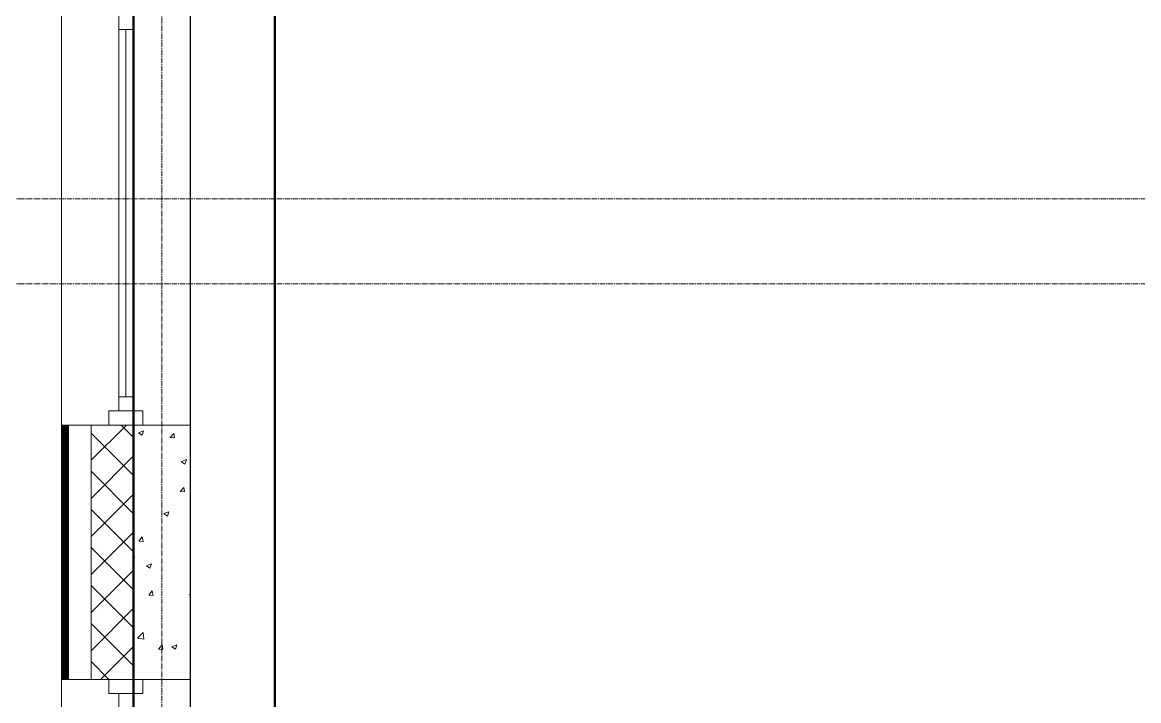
# Model space of a CAD drawing. Header units: millimetres. Extents: x -231292 to 573618, y -153144 to 564035.
# Drawn here: x 8390 to 12339, y -95420 to -93020 of the extents above; entities that cross this region are included whole.
import ezdxf

# ---------------------------------------------------------------- set-up
doc = ezdxf.new("R2010")
doc.units = ezdxf.units.MM
doc.linetypes.add('CENTER2', pattern=[28.575, 19.05, -3.175, 3.175, -3.175])
doc.layers.get('0').update_dxf_attribs({"color": 250})
for name, color, linetype, lineweight in [('A-Wall_Материал_Газоблок_Контур', 250, 'Continuous', 0), ('АР_Окна', 250, 'Continuous', 5), ('АР_Стены ПЕНОблок', 250, 'Continuous', 20), ('АР_Тонкая', 250, 'Continuous', 5), ('АР_Утеплитель', 250, 'Continuous', 0), ('АР_Штриховка', 250, 'Continuous', 0), ('РД_Оси_100', 250, 'Continuous', 0)]:
    doc.layers.add(name, color=color, linetype=linetype, lineweight=lineweight)
doc.layers.add('КР_Балки-0.5', color=60, linetype='Continuous', lineweight=50, plot=False)

# ---------------------------------------------------------------- blocks, each defined once
blk = doc.blocks.new('оси_рен')
at = {"layer": 'РД_Оси_100', "color": 251, "linetype": 'CENTER2', "true_color": 0x636466}
blk.add_line((1195652.916, 135558.25), (1195652.916, 223268.25), dxfattribs=at)
for points in [[(1241712.916, 191113.25), (1190197.958, 191113.25), (1189697.958, 191263.25)], [(1241712.916, 190813.25), (1190197.958, 190813.25), (1189697.958, 190663.25)]]:
    blk.add_lwpolyline(points, dxfattribs=at)

msp = doc.modelspace()

# ---------------------------------------------------------------- linework, layer by layer
at = {"lineweight": -3}
msp.add_lwpolyline([(21283.458, -80265.283), (8983.458, -80265.283), (8983.458, -98050.283), (21283.458, -98050.283)], close=True, dxfattribs=at)
at = {"layer": 'A-Wall_Материал_Газоблок_Контур', "color": 18, "linetype": 'Continuous', "lineweight": 0, "true_color": 0x000000}
for p, q in [((8528.458, -92945.283), (8528.458, -94445.283)), ((8983.458, -94445.283), (8983.458, -92945.283)), ((8528.458, -95345.283), (8528.458, -97745.283)), ((8983.458, -97745.283), (8983.458, -95345.283))]:
    msp.add_line(p, q, dxfattribs=at)
at = {"layer": 'АР_Окна', "color": 18, "linetype": 'Continuous', "lineweight": 5, "true_color": 0x000000}
for p, q in [((8528.458, -92945.283), (8528.458, -94445.283)), ((8983.458, -92945.283), (8983.458, -94445.283)), ((8730.958, -94395.283), (8730.958, -92995.283)), ((8780.958, -92995.283), (8780.958, -94395.283)), ((8730.958, -93045.283), (8780.958, -93045.283)), ((8755.958, -93045.283), (8755.958, -94345.283)), ((8730.958, -94345.283), (8780.958, -94345.283)), ((8695.958, -94445.283), (8695.958, -94395.283)), ((8695.958, -94395.283), (8815.958, -94395.283)), ((8780.958, -94395.283), (8730.958, -94395.283)), ((8815.958, -94395.283), (8815.958, -94445.283)), ((8815.958, -94445.283), (8695.958, -94445.283)), ((8528.458, -95345.283), (8528.458, -97745.283)), ((8815.958, -95345.283), (8695.958, -95345.283)), ((8695.958, -95345.283), (8695.958, -95395.283)), ((8815.958, -95395.283), (8815.958, -95345.283)), ((8983.458, -95345.283), (8983.458, -97745.283)), ((8695.958, -95395.283), (8815.958, -95395.283)), ((8730.958, -95395.283), (8780.958, -95395.283)), ((8730.958, -97695.283), (8730.958, -95395.283)), ((8780.958, -95395.283), (8780.958, -97695.283))]:
    msp.add_line(p, q, dxfattribs=at)
at = {"layer": 'АР_Стены ПЕНОблок', "color": 18, "linetype": 'Continuous', "lineweight": 20, "true_color": 0x000000}
for p, q in [((8983.458, -94445.283), (8783.458, -94445.283)), ((8783.458, -94445.283), (8783.458, -95345.283)), ((8983.458, -95345.283), (8983.458, -94445.283)), ((8783.458, -95345.283), (8983.458, -95345.283))]:
    msp.add_line(p, q, dxfattribs=at)
at = {"layer": 'АР_Тонкая', "color": 18, "linetype": 'Continuous', "lineweight": 5, "true_color": 0x000000}
for p, q in [((8553.458, -94445.283), (8528.458, -94445.283)), ((8528.458, -94445.283), (8528.458, -95345.283)), ((8633.458, -94445.283), (8553.458, -94445.283)), ((8553.458, -94445.283), (8553.458, -95345.283)), ((8553.458, -95345.283), (8553.458, -94445.283)), ((8633.458, -95345.283), (8633.458, -94445.283)), ((8528.458, -95345.283), (8553.458, -95345.283)), ((8553.458, -95345.283), (8633.458, -95345.283))]:
    msp.add_line(p, q, dxfattribs=at)
at = {"layer": 'АР_Утеплитель', "color": 18, "linetype": 'Continuous', "lineweight": 0, "true_color": 0x000000}
for p, q in [((8783.458, -94445.283), (8633.458, -94445.283)), ((8633.458, -94445.283), (8633.458, -95345.283)), ((8783.458, -95345.283), (8783.458, -94445.283)), ((8633.458, -95345.283), (8783.458, -95345.283))]:
    msp.add_line(p, q, dxfattribs=at)
at = {"layer": 'АР_Штриховка', "color": 18, "linetype": 'Continuous', "lineweight": 0, "true_color": 0x000000}
for p, q in [((8528.458, -94446.283), (8553.458, -94446.283)), ((8528.458, -94447.283), (8553.458, -94447.283)), ((8528.458, -94448.283), (8553.458, -94448.283)), ((8528.458, -94449.283), (8553.458, -94449.283)), ((8528.458, -94450.283), (8553.458, -94450.283)), ((8528.458, -94451.283), (8553.458, -94451.283)), ((8528.458, -94452.283), (8553.458, -94452.283)), ((8528.458, -94453.283), (8553.458, -94453.283)), ((8528.458, -94454.283), (8553.458, -94454.283)), ((8528.458, -94455.283), (8553.458, -94455.283)), ((8528.458, -94456.283), (8553.458, -94456.283)), ((8528.458, -94457.283), (8553.458, -94457.283)), ((8528.458, -94458.283), (8553.458, -94458.283)), ((8528.458, -94459.283), (8553.458, -94459.283)), ((8528.458, -94460.283), (8553.458, -94460.283)), ((8528.458, -94461.283), (8553.458, -94461.283)), ((8528.458, -94462.283), (8553.458, -94462.283)), ((8528.458, -94463.283), (8553.458, -94463.283)), ((8528.458, -94464.283), (8553.458, -94464.283)), ((8528.458, -94465.283), (8553.458, -94465.283)), ((8528.458, -94466.283), (8553.458, -94466.283)), ((8528.458, -94467.283), (8553.458, -94467.283)), ((8528.458, -94468.283), (8553.458, -94468.283)), ((8528.458, -94469.283), (8553.458, -94469.283)), ((8528.458, -94470.283), (8553.458, -94470.283)), ((8528.458, -94471.283), (8553.458, -94471.283)), ((8633.458, -94569.843), (8758.018, -94445.283)), ((8783.458, -94489.25), (8739.491, -94445.283)), ((8800.916, -94472.13), (8818.701, -94465.303)), ((8813.537, -94480.698), (8818.687, -94465.349)), ((8528.458, -94472.283), (8553.458, -94472.283)), ((8528.458, -94473.283), (8553.458, -94473.283)), ((8528.458, -94474.283), (8553.458, -94474.283)), ((8528.458, -94475.283), (8553.458, -94475.283)), ((8528.458, -94476.283), (8553.458, -94476.283)), ((8528.458, -94477.283), (8553.458, -94477.283)), ((8528.458, -94478.283), (8553.458, -94478.283)), ((8528.458, -94479.283), (8553.458, -94479.283)), ((8528.458, -94480.283), (8553.458, -94480.283)), ((8528.458, -94481.283), (8553.458, -94481.283)), ((8528.458, -94482.283), (8553.458, -94482.283)), ((8528.458, -94483.283), (8553.458, -94483.283)), ((8528.458, -94484.283), (8553.458, -94484.283)), ((8528.458, -94485.283), (8553.458, -94485.283)), ((8528.458, -94486.283), (8553.458, -94486.283)), ((8528.458, -94487.283), (8553.458, -94487.283)), ((8528.458, -94488.283), (8553.458, -94488.283)), ((8528.458, -94489.283), (8553.458, -94489.283)), ((8528.458, -94490.283), (8553.458, -94490.283)), ((8528.458, -94491.283), (8553.458, -94491.283)), ((8528.458, -94492.283), (8553.458, -94492.283)), ((8528.458, -94493.283), (8553.458, -94493.283)), ((8528.458, -94494.283), (8553.458, -94494.283)), ((8528.458, -94495.283), (8553.458, -94495.283)), ((8528.458, -94496.283), (8553.458, -94496.283)), ((8528.458, -94497.283), (8553.458, -94497.283)), ((8528.458, -94498.283), (8553.458, -94498.283)), ((8528.458, -94499.283), (8553.458, -94499.283)), ((8528.458, -94500.283), (8553.458, -94500.283)), ((8528.458, -94501.283), (8553.458, -94501.283)), ((8528.458, -94502.283), (8553.458, -94502.283)), ((8528.458, -94503.283), (8553.458, -94503.283)), ((8528.458, -94504.283), (8553.458, -94504.283)), ((8528.458, -94505.283), (8553.458, -94505.283)), ((8528.458, -94506.283), (8553.458, -94506.283)), ((8528.458, -94507.283), (8553.458, -94507.283)), ((8528.458, -94508.283), (8553.458, -94508.283)), ((8528.458, -94509.283), (8553.458, -94509.283)), ((8528.458, -94510.283), (8553.458, -94510.283)), ((8528.458, -94511.283), (8553.458, -94511.283)), ((8783.458, -94623.954), (8633.458, -94473.954)), ((8800.896, -94472.174), (8813.531, -94480.696)), ((8913.51, -94489.498), (8925.755, -94474.905)), ((8913.51, -94489.498), (8928.692, -94490.826)), ((8928.853, -94490.797), (8925.917, -94474.875)), ((8528.458, -94512.283), (8553.458, -94512.283)), ((8528.458, -94513.283), (8553.458, -94513.283)), ((8528.458, -94514.283), (8553.458, -94514.283)), ((8528.458, -94515.283), (8553.458, -94515.283)), ((8528.458, -94516.283), (8553.458, -94516.283)), ((8528.458, -94517.283), (8553.458, -94517.283)), ((8528.458, -94518.283), (8553.458, -94518.283)), ((8528.458, -94519.283), (8553.458, -94519.283)), ((8528.458, -94520.283), (8553.458, -94520.283)), ((8528.458, -94521.283), (8553.458, -94521.283)), ((8528.458, -94522.283), (8553.458, -94522.283)), ((8528.458, -94523.283), (8553.458, -94523.283)), ((8528.458, -94524.283), (8553.458, -94524.283)), ((8528.458, -94525.283), (8553.458, -94525.283)), ((8528.458, -94526.283), (8553.458, -94526.283)), ((8528.458, -94527.283), (8553.458, -94527.283)), ((8528.458, -94528.283), (8553.458, -94528.283)), ((8528.458, -94529.283), (8553.458, -94529.283)), ((8528.458, -94530.283), (8553.458, -94530.283)), ((8528.458, -94531.283), (8553.458, -94531.283)), ((8528.458, -94532.283), (8553.458, -94532.283)), ((8528.458, -94533.283), (8553.458, -94533.283)), ((8528.458, -94534.283), (8553.458, -94534.283)), ((8528.458, -94535.283), (8553.458, -94535.283)), ((8528.458, -94536.283), (8553.458, -94536.283)), ((8528.458, -94537.283), (8553.458, -94537.283)), ((8528.458, -94538.283), (8553.458, -94538.283)), ((8528.458, -94539.283), (8553.458, -94539.283)), ((8528.458, -94540.283), (8553.458, -94540.283)), ((8528.458, -94541.283), (8553.458, -94541.283)), ((8528.458, -94542.283), (8553.458, -94542.283)), ((8528.458, -94543.283), (8553.458, -94543.283)), ((8528.458, -94544.283), (8553.458, -94544.283)), ((8528.458, -94545.283), (8553.458, -94545.283)), ((8528.458, -94546.283), (8553.458, -94546.283)), ((8528.458, -94547.283), (8553.458, -94547.283)), ((8528.458, -94548.283), (8553.458, -94548.283)), ((8528.458, -94549.283), (8553.458, -94549.283)), ((8528.458, -94550.283), (8553.458, -94550.283)), ((8528.458, -94551.283), (8553.458, -94551.283)), ((8528.458, -94552.283), (8553.458, -94552.283)), ((8528.458, -94553.283), (8553.458, -94553.283)), ((8528.458, -94554.283), (8553.458, -94554.283)), ((8528.458, -94555.283), (8553.458, -94555.283)), ((8528.458, -94556.283), (8553.458, -94556.283)), ((8528.458, -94557.283), (8553.458, -94557.283)), ((8528.458, -94558.283), (8553.458, -94558.283)), ((8528.458, -94559.283), (8553.458, -94559.283)), ((8528.458, -94560.283), (8553.458, -94560.283)), ((8528.458, -94561.283), (8553.458, -94561.283)), ((8528.458, -94562.283), (8553.458, -94562.283)), ((8528.458, -94563.283), (8553.458, -94563.283)), ((8528.458, -94564.283), (8553.458, -94564.283)), ((8528.458, -94565.283), (8553.458, -94565.283)), ((8528.458, -94566.283), (8553.458, -94566.283)), ((8528.458, -94567.283), (8553.458, -94567.283)), ((8528.458, -94568.283), (8553.458, -94568.283)), ((8528.458, -94569.283), (8553.458, -94569.283)), ((8528.458, -94570.283), (8553.458, -94570.283)), ((8528.458, -94571.283), (8553.458, -94571.283)), ((8528.458, -94572.283), (8553.458, -94572.283)), ((8528.458, -94573.283), (8553.458, -94573.283)), ((8528.458, -94574.283), (8553.458, -94574.283)), ((8528.458, -94575.283), (8553.458, -94575.283)), ((8528.458, -94576.283), (8553.458, -94576.283)), ((8528.458, -94577.283), (8553.458, -94577.283)), ((8528.458, -94578.283), (8553.458, -94578.283)), ((8528.458, -94579.283), (8553.458, -94579.283)), ((8528.458, -94580.283), (8553.458, -94580.283)), ((8528.458, -94581.283), (8553.458, -94581.283)), ((8528.458, -94582.283), (8553.458, -94582.283)), ((8528.458, -94583.283), (8553.458, -94583.283)), ((8528.458, -94584.283), (8553.458, -94584.283)), ((8528.458, -94585.283), (8553.458, -94585.283)), ((8528.458, -94586.283), (8553.458, -94586.283)), ((8528.458, -94587.283), (8553.458, -94587.283)), ((8528.458, -94588.283), (8553.458, -94588.283)), ((8528.458, -94589.283), (8553.458, -94589.283)), ((8528.458, -94590.283), (8553.458, -94590.283)), ((8633.458, -94704.547), (8783.458, -94554.547)), ((8952.511, -94574.439), (8965.145, -94582.961)), ((8952.531, -94574.395), (8970.315, -94567.568)), ((8965.152, -94582.963), (8970.302, -94567.614)), ((8528.458, -94591.283), (8553.458, -94591.283)), ((8528.458, -94592.283), (8553.458, -94592.283)), ((8528.458, -94593.283), (8553.458, -94593.283)), ((8528.458, -94594.283), (8553.458, -94594.283)), ((8528.458, -94595.283), (8553.458, -94595.283)), ((8528.458, -94596.283), (8553.458, -94596.283)), ((8528.458, -94597.283), (8553.458, -94597.283)), ((8528.458, -94598.283), (8553.458, -94598.283)), ((8528.458, -94599.283), (8553.458, -94599.283)), ((8528.458, -94600.283), (8553.458, -94600.283)), ((8528.458, -94601.283), (8553.458, -94601.283)), ((8528.458, -94602.283), (8553.458, -94602.283)), ((8528.458, -94603.283), (8553.458, -94603.283)), ((8528.458, -94604.283), (8553.458, -94604.283)), ((8528.458, -94605.283), (8553.458, -94605.283)), ((8528.458, -94606.283), (8553.458, -94606.283)), ((8528.458, -94607.283), (8553.458, -94607.283)), ((8528.458, -94608.283), (8553.458, -94608.283)), ((8528.458, -94609.283), (8553.458, -94609.283)), ((8528.458, -94610.283), (8553.458, -94610.283)), ((8528.458, -94611.283), (8553.458, -94611.283)), ((8528.458, -94612.283), (8553.458, -94612.283)), ((8528.458, -94613.283), (8553.458, -94613.283)), ((8528.458, -94614.283), (8553.458, -94614.283)), ((8528.458, -94615.283), (8553.458, -94615.283)), ((8528.458, -94616.283), (8553.458, -94616.283)), ((8528.458, -94617.283), (8553.458, -94617.283)), ((8528.458, -94618.283), (8553.458, -94618.283)), ((8528.458, -94619.283), (8553.458, -94619.283)), ((8528.458, -94620.283), (8553.458, -94620.283)), ((8528.458, -94621.283), (8553.458, -94621.283)), ((8528.458, -94622.283), (8553.458, -94622.283)), ((8528.458, -94623.283), (8553.458, -94623.283)), ((8528.458, -94624.283), (8553.458, -94624.283)), ((8528.458, -94625.283), (8553.458, -94625.283)), ((8528.458, -94626.283), (8553.458, -94626.283)), ((8528.458, -94627.283), (8553.458, -94627.283)), ((8528.458, -94628.283), (8553.458, -94628.283)), ((8528.458, -94629.283), (8553.458, -94629.283)), ((8783.458, -94758.658), (8633.458, -94608.658)), ((8528.458, -94630.283), (8553.458, -94630.283)), ((8528.458, -94631.283), (8553.458, -94631.283)), ((8528.458, -94632.283), (8553.458, -94632.283)), ((8528.458, -94633.283), (8553.458, -94633.283)), ((8528.458, -94634.283), (8553.458, -94634.283)), ((8528.458, -94635.283), (8553.458, -94635.283)), ((8528.458, -94636.283), (8553.458, -94636.283)), ((8528.458, -94637.283), (8553.458, -94637.283)), ((8528.458, -94638.283), (8553.458, -94638.283)), ((8528.458, -94639.283), (8553.458, -94639.283)), ((8528.458, -94640.283), (8553.458, -94640.283)), ((8528.458, -94641.283), (8553.458, -94641.283)), ((8528.458, -94642.283), (8553.458, -94642.283)), ((8528.458, -94643.283), (8553.458, -94643.283)), ((8528.458, -94644.283), (8553.458, -94644.283)), ((8528.458, -94645.283), (8553.458, -94645.283)), ((8528.458, -94646.283), (8553.458, -94646.283)), ((8528.458, -94647.283), (8553.458, -94647.283)), ((8528.458, -94648.283), (8553.458, -94648.283)), ((8528.458, -94649.283), (8553.458, -94649.283)), ((8528.458, -94650.283), (8553.458, -94650.283)), ((8528.458, -94651.283), (8553.458, -94651.283)), ((8528.458, -94652.283), (8553.458, -94652.283)), ((8528.458, -94653.283), (8553.458, -94653.283)), ((8528.458, -94654.283), (8553.458, -94654.283)), ((8528.458, -94655.283), (8553.458, -94655.283)), ((8528.458, -94656.283), (8553.458, -94656.283)), ((8528.458, -94657.283), (8553.458, -94657.283)), ((8528.458, -94658.283), (8553.458, -94658.283)), ((8528.458, -94659.283), (8553.458, -94659.283)), ((8528.458, -94660.283), (8553.458, -94660.283)), ((8528.458, -94661.283), (8553.458, -94661.283)), ((8528.458, -94662.283), (8553.458, -94662.283)), ((8528.458, -94663.283), (8553.458, -94663.283)), ((8528.458, -94664.283), (8553.458, -94664.283)), ((8528.458, -94665.283), (8553.458, -94665.283)), ((8528.458, -94666.283), (8553.458, -94666.283)), ((8528.458, -94667.283), (8553.458, -94667.283)), ((8528.458, -94668.283), (8553.458, -94668.283)), ((8528.458, -94669.283), (8553.458, -94669.283)), ((8948.753, -94680.555), (8960.998, -94665.961)), ((8964.096, -94681.854), (8961.159, -94665.932)), ((8528.458, -94670.283), (8553.458, -94670.283)), ((8528.458, -94671.283), (8553.458, -94671.283)), ((8528.458, -94672.283), (8553.458, -94672.283)), ((8528.458, -94673.283), (8553.458, -94673.283)), ((8528.458, -94674.283), (8553.458, -94674.283)), ((8528.458, -94675.283), (8553.458, -94675.283)), ((8528.458, -94676.283), (8553.458, -94676.283)), ((8528.458, -94677.283), (8553.458, -94677.283)), ((8528.458, -94678.283), (8553.458, -94678.283)), ((8528.458, -94679.283), (8553.458, -94679.283)), ((8528.458, -94680.283), (8553.458, -94680.283)), ((8528.458, -94681.283), (8553.458, -94681.283)), ((8528.458, -94682.283), (8553.458, -94682.283)), ((8528.458, -94683.283), (8553.458, -94683.283)), ((8528.458, -94684.283), (8553.458, -94684.283)), ((8528.458, -94685.283), (8553.458, -94685.283)), ((8528.458, -94686.283), (8553.458, -94686.283)), ((8528.458, -94687.283), (8553.458, -94687.283)), ((8528.458, -94688.283), (8553.458, -94688.283)), ((8528.458, -94689.283), (8553.458, -94689.283)), ((8528.458, -94690.283), (8553.458, -94690.283)), ((8528.458, -94691.283), (8553.458, -94691.283)), ((8528.458, -94692.283), (8553.458, -94692.283)), ((8528.458, -94693.283), (8553.458, -94693.283)), ((8528.458, -94694.283), (8553.458, -94694.283)), ((8528.458, -94695.283), (8553.458, -94695.283)), ((8528.458, -94696.283), (8553.458, -94696.283)), ((8528.458, -94697.283), (8553.458, -94697.283)), ((8528.458, -94698.283), (8553.458, -94698.283)), ((8528.458, -94699.283), (8553.458, -94699.283)), ((8528.458, -94700.283), (8553.458, -94700.283)), ((8528.458, -94701.283), (8553.458, -94701.283)), ((8528.458, -94702.283), (8553.458, -94702.283)), ((8528.458, -94703.283), (8553.458, -94703.283)), ((8528.458, -94704.283), (8553.458, -94704.283)), ((8528.458, -94705.283), (8553.458, -94705.283)), ((8528.458, -94706.283), (8553.458, -94706.283)), ((8528.458, -94707.283), (8553.458, -94707.283)), ((8528.458, -94708.283), (8553.458, -94708.283)), ((8633.458, -94839.25), (8783.458, -94689.25)), ((8948.753, -94680.555), (8963.935, -94681.883)), ((8528.458, -94709.283), (8553.458, -94709.283)), ((8528.458, -94710.283), (8553.458, -94710.283)), ((8528.458, -94711.283), (8553.458, -94711.283)), ((8528.458, -94712.283), (8553.458, -94712.283)), ((8528.458, -94713.283), (8553.458, -94713.283)), ((8528.458, -94714.283), (8553.458, -94714.283)), ((8528.458, -94715.283), (8553.458, -94715.283)), ((8528.458, -94716.283), (8553.458, -94716.283)), ((8528.458, -94717.283), (8553.458, -94717.283)), ((8528.458, -94718.283), (8553.458, -94718.283)), ((8528.458, -94719.283), (8553.458, -94719.283)), ((8528.458, -94720.283), (8553.458, -94720.283)), ((8528.458, -94721.283), (8553.458, -94721.283)), ((8528.458, -94722.283), (8553.458, -94722.283)), ((8528.458, -94723.283), (8553.458, -94723.283)), ((8528.458, -94724.283), (8553.458, -94724.283)), ((8528.458, -94725.283), (8553.458, -94725.283)), ((8528.458, -94726.283), (8553.458, -94726.283)), ((8528.458, -94727.283), (8553.458, -94727.283)), ((8528.458, -94728.283), (8553.458, -94728.283)), ((8528.458, -94729.283), (8553.458, -94729.283)), ((8528.458, -94730.283), (8553.458, -94730.283)), ((8528.458, -94731.283), (8553.458, -94731.283)), ((8528.458, -94732.283), (8553.458, -94732.283)), ((8528.458, -94733.283), (8553.458, -94733.283)), ((8528.458, -94734.283), (8553.458, -94734.283)), ((8528.458, -94735.283), (8553.458, -94735.283)), ((8528.458, -94736.283), (8553.458, -94736.283)), ((8528.458, -94737.283), (8553.458, -94737.283)), ((8528.458, -94738.283), (8553.458, -94738.283)), ((8528.458, -94739.283), (8553.458, -94739.283)), ((8528.458, -94740.283), (8553.458, -94740.283)), ((8528.458, -94741.283), (8553.458, -94741.283)), ((8528.458, -94742.283), (8553.458, -94742.283)), ((8528.458, -94743.283), (8553.458, -94743.283)), ((8528.458, -94744.283), (8553.458, -94744.283)), ((8528.458, -94745.283), (8553.458, -94745.283)), ((8528.458, -94746.283), (8553.458, -94746.283)), ((8528.458, -94747.283), (8553.458, -94747.283)), ((8528.458, -94748.283), (8553.458, -94748.283)), ((8783.458, -94893.362), (8633.458, -94743.362)), ((8528.458, -94749.283), (8553.458, -94749.283)), ((8528.458, -94750.283), (8553.458, -94750.283)), ((8528.458, -94751.283), (8553.458, -94751.283)), ((8528.458, -94752.283), (8553.458, -94752.283)), ((8528.458, -94753.283), (8553.458, -94753.283)), ((8528.458, -94754.283), (8553.458, -94754.283)), ((8528.458, -94755.283), (8553.458, -94755.283)), ((8528.458, -94756.283), (8553.458, -94756.283)), ((8528.458, -94757.283), (8553.458, -94757.283)), ((8528.458, -94758.283), (8553.458, -94758.283)), ((8528.458, -94759.283), (8553.458, -94759.283)), ((8528.458, -94760.283), (8553.458, -94760.283)), ((8528.458, -94761.283), (8553.458, -94761.283)), ((8528.458, -94762.283), (8553.458, -94762.283)), ((8528.458, -94763.283), (8553.458, -94763.283)), ((8528.458, -94764.283), (8553.458, -94764.283)), ((8528.458, -94765.283), (8553.458, -94765.283)), ((8528.458, -94766.283), (8553.458, -94766.283)), ((8528.458, -94767.283), (8553.458, -94767.283)), ((8528.458, -94768.283), (8553.458, -94768.283)), ((8528.458, -94769.283), (8553.458, -94769.283)), ((8528.458, -94770.283), (8553.458, -94770.283)), ((8528.458, -94771.283), (8553.458, -94771.283)), ((8528.458, -94772.283), (8553.458, -94772.283)), ((8528.458, -94773.283), (8553.458, -94773.283)), ((8528.458, -94774.283), (8553.458, -94774.283)), ((8528.458, -94775.283), (8553.458, -94775.283)), ((8528.458, -94776.283), (8553.458, -94776.283)), ((8528.458, -94777.283), (8553.458, -94777.283)), ((8528.458, -94778.283), (8553.458, -94778.283)), ((8528.458, -94779.283), (8553.458, -94779.283)), ((8528.458, -94780.283), (8553.458, -94780.283)), ((8528.458, -94781.283), (8553.458, -94781.283)), ((8528.458, -94782.283), (8553.458, -94782.283)), ((8528.458, -94783.283), (8553.458, -94783.283)), ((8528.458, -94784.283), (8553.458, -94784.283)), ((8528.458, -94785.283), (8553.458, -94785.283)), ((8528.458, -94786.283), (8553.458, -94786.283)), ((8528.458, -94787.283), (8553.458, -94787.283)), ((8890.709, -94758.627), (8903.343, -94767.149)), ((8890.728, -94758.583), (8908.513, -94751.756)), ((8903.349, -94767.151), (8908.5, -94751.802)), ((8528.458, -94788.283), (8553.458, -94788.283)), ((8528.458, -94789.283), (8553.458, -94789.283)), ((8528.458, -94790.283), (8553.458, -94790.283)), ((8528.458, -94791.283), (8553.458, -94791.283)), ((8528.458, -94792.283), (8553.458, -94792.283)), ((8528.458, -94793.283), (8553.458, -94793.283)), ((8528.458, -94794.283), (8553.458, -94794.283)), ((8528.458, -94795.283), (8553.458, -94795.283)), ((8528.458, -94796.283), (8553.458, -94796.283)), ((8528.458, -94797.283), (8553.458, -94797.283)), ((8528.458, -94798.283), (8553.458, -94798.283)), ((8528.458, -94799.283), (8553.458, -94799.283)), ((8528.458, -94800.283), (8553.458, -94800.283)), ((8528.458, -94801.283), (8553.458, -94801.283)), ((8528.458, -94802.283), (8553.458, -94802.283)), ((8528.458, -94803.283), (8553.458, -94803.283)), ((8528.458, -94804.283), (8553.458, -94804.283)), ((8528.458, -94805.283), (8553.458, -94805.283)), ((8528.458, -94806.283), (8553.458, -94806.283)), ((8528.458, -94807.283), (8553.458, -94807.283)), ((8528.458, -94808.283), (8553.458, -94808.283)), ((8528.458, -94809.283), (8553.458, -94809.283)), ((8528.458, -94810.283), (8553.458, -94810.283)), ((8528.458, -94811.283), (8553.458, -94811.283)), ((8528.458, -94812.283), (8553.458, -94812.283)), ((8528.458, -94813.283), (8553.458, -94813.283)), ((8528.458, -94814.283), (8553.458, -94814.283)), ((8528.458, -94815.283), (8553.458, -94815.283)), ((8528.458, -94816.283), (8553.458, -94816.283)), ((8528.458, -94817.283), (8553.458, -94817.283)), ((8528.458, -94818.283), (8553.458, -94818.283)), ((8528.458, -94819.283), (8553.458, -94819.283)), ((8528.458, -94820.283), (8553.458, -94820.283)), ((8528.458, -94821.283), (8553.458, -94821.283)), ((8528.458, -94822.283), (8553.458, -94822.283)), ((8528.458, -94823.283), (8553.458, -94823.283)), ((8528.458, -94824.283), (8553.458, -94824.283)), ((8528.458, -94825.283), (8553.458, -94825.283)), ((8528.458, -94826.283), (8553.458, -94826.283)), ((8528.458, -94827.283), (8553.458, -94827.283)), ((8633.458, -94973.954), (8783.458, -94823.954)), ((8528.458, -94828.283), (8553.458, -94828.283)), ((8528.458, -94829.283), (8553.458, -94829.283)), ((8528.458, -94830.283), (8553.458, -94830.283)), ((8528.458, -94831.283), (8553.458, -94831.283)), ((8528.458, -94832.283), (8553.458, -94832.283)), ((8528.458, -94833.283), (8553.458, -94833.283)), ((8528.458, -94834.283), (8553.458, -94834.283)), ((8528.458, -94835.283), (8553.458, -94835.283)), ((8528.458, -94836.283), (8553.458, -94836.283)), ((8528.458, -94837.283), (8553.458, -94837.283)), ((8528.458, -94838.283), (8553.458, -94838.283)), ((8528.458, -94839.283), (8553.458, -94839.283)), ((8528.458, -94840.283), (8553.458, -94840.283)), ((8528.458, -94841.283), (8553.458, -94841.283)), ((8528.458, -94842.283), (8553.458, -94842.283)), ((8528.458, -94843.283), (8553.458, -94843.283)), ((8528.458, -94844.283), (8553.458, -94844.283)), ((8528.458, -94845.283), (8553.458, -94845.283)), ((8528.458, -94846.283), (8553.458, -94846.283)), ((8528.458, -94847.283), (8553.458, -94847.283)), ((8528.458, -94848.283), (8553.458, -94848.283)), ((8528.458, -94849.283), (8553.458, -94849.283)), ((8528.458, -94850.283), (8553.458, -94850.283)), ((8528.458, -94851.283), (8553.458, -94851.283)), ((8528.458, -94852.283), (8553.458, -94852.283)), ((8528.458, -94853.283), (8553.458, -94853.283)), ((8528.458, -94854.283), (8553.458, -94854.283)), ((8528.458, -94855.283), (8553.458, -94855.283)), ((8528.458, -94856.283), (8553.458, -94856.283)), ((8528.458, -94857.283), (8553.458, -94857.283)), ((8528.458, -94858.283), (8553.458, -94858.283)), ((8528.458, -94859.283), (8553.458, -94859.283)), ((8528.458, -94860.283), (8553.458, -94860.283)), ((8528.458, -94861.283), (8553.458, -94861.283)), ((8528.458, -94862.283), (8553.458, -94862.283)), ((8528.458, -94863.283), (8553.458, -94863.283)), ((8528.458, -94864.283), (8553.458, -94864.283)), ((8528.458, -94865.283), (8553.458, -94865.283)), ((8528.458, -94866.283), (8553.458, -94866.283)), ((8801.812, -94855.672), (8814.057, -94841.079)), ((8801.812, -94855.673), (8816.994, -94857.001)), ((8817.155, -94856.971), (8814.218, -94841.05)), ((8528.458, -94867.283), (8553.458, -94867.283)), ((8528.458, -94868.283), (8553.458, -94868.283)), ((8528.458, -94869.283), (8553.458, -94869.283)), ((8528.458, -94870.283), (8553.458, -94870.283)), ((8528.458, -94871.283), (8553.458, -94871.283)), ((8528.458, -94872.283), (8553.458, -94872.283)), ((8528.458, -94873.283), (8553.458, -94873.283)), ((8528.458, -94874.283), (8553.458, -94874.283)), ((8528.458, -94875.283), (8553.458, -94875.283)), ((8528.458, -94876.283), (8553.458, -94876.283)), ((8528.458, -94877.283), (8553.458, -94877.283)), ((8528.458, -94878.283), (8553.458, -94878.283)), ((8528.458, -94879.283), (8553.458, -94879.283)), ((8528.458, -94880.283), (8553.458, -94880.283)), ((8528.458, -94881.283), (8553.458, -94881.283)), ((8528.458, -94882.283), (8553.458, -94882.283)), ((8528.458, -94883.283), (8553.458, -94883.283)), ((8528.458, -94884.283), (8553.458, -94884.283)), ((8528.458, -94885.283), (8553.458, -94885.283)), ((8528.458, -94886.283), (8553.458, -94886.283)), ((8528.458, -94887.283), (8553.458, -94887.283)), ((8528.458, -94888.283), (8553.458, -94888.283)), ((8528.458, -94889.283), (8553.458, -94889.283)), ((8528.458, -94890.283), (8553.458, -94890.283)), ((8528.458, -94891.283), (8553.458, -94891.283)), ((8528.458, -94892.283), (8553.458, -94892.283)), ((8528.458, -94893.283), (8553.458, -94893.283)), ((8528.458, -94894.283), (8553.458, -94894.283)), ((8528.458, -94895.283), (8553.458, -94895.283)), ((8528.458, -94896.283), (8553.458, -94896.283)), ((8528.458, -94897.283), (8553.458, -94897.283)), ((8528.458, -94898.283), (8553.458, -94898.283)), ((8528.458, -94899.283), (8553.458, -94899.283)), ((8528.458, -94900.283), (8553.458, -94900.283)), ((8528.458, -94901.283), (8553.458, -94901.283)), ((8528.458, -94902.283), (8553.458, -94902.283)), ((8528.458, -94903.283), (8553.458, -94903.283)), ((8528.458, -94904.283), (8553.458, -94904.283)), ((8528.458, -94905.283), (8553.458, -94905.283)), ((8528.458, -94906.283), (8553.458, -94906.283)), ((8783.458, -95028.066), (8633.458, -94878.066)), ((8783.458, -94889.196), (8783.581, -94889.068)), ((8786.429, -94913.186), (8783.623, -94889.063)), ((8528.458, -94907.283), (8553.458, -94907.283)), ((8528.458, -94908.283), (8553.458, -94908.283)), ((8528.458, -94909.283), (8553.458, -94909.283)), ((8528.458, -94910.283), (8553.458, -94910.283)), ((8528.458, -94911.283), (8553.458, -94911.283)), ((8528.458, -94912.283), (8553.458, -94912.283)), ((8528.458, -94913.283), (8553.458, -94913.283)), ((8528.458, -94914.283), (8553.458, -94914.283)), ((8528.458, -94915.283), (8553.458, -94915.283)), ((8528.458, -94916.283), (8553.458, -94916.283)), ((8528.458, -94917.283), (8553.458, -94917.283)), ((8528.458, -94918.283), (8553.458, -94918.283)), ((8528.458, -94919.283), (8553.458, -94919.283)), ((8528.458, -94920.283), (8553.458, -94920.283)), ((8528.458, -94921.283), (8553.458, -94921.283)), ((8528.458, -94922.283), (8553.458, -94922.283)), ((8528.458, -94923.283), (8553.458, -94923.283)), ((8528.458, -94924.283), (8553.458, -94924.283)), ((8528.458, -94925.283), (8553.458, -94925.283)), ((8528.458, -94926.283), (8553.458, -94926.283)), ((8528.458, -94927.283), (8553.458, -94927.283)), ((8528.458, -94928.283), (8553.458, -94928.283)), ((8528.458, -94929.283), (8553.458, -94929.283)), ((8528.458, -94930.283), (8553.458, -94930.283)), ((8528.458, -94931.283), (8553.458, -94931.283)), ((8528.458, -94932.283), (8553.458, -94932.283)), ((8528.458, -94933.283), (8553.458, -94933.283)), ((8528.458, -94934.283), (8553.458, -94934.283)), ((8528.458, -94935.283), (8553.458, -94935.283)), ((8528.458, -94936.283), (8553.458, -94936.283)), ((8528.458, -94937.283), (8553.458, -94937.283)), ((8528.458, -94938.283), (8553.458, -94938.283)), ((8528.458, -94939.283), (8553.458, -94939.283)), ((8528.458, -94940.283), (8553.458, -94940.283)), ((8528.458, -94941.283), (8553.458, -94941.283)), ((8528.458, -94942.283), (8553.458, -94942.283)), ((8528.458, -94943.283), (8553.458, -94943.283)), ((8528.458, -94944.283), (8553.458, -94944.283)), ((8528.458, -94945.283), (8553.458, -94945.283)), ((8783.458, -94912.797), (8786.418, -94913.256)), ((8828.907, -94942.815), (8841.541, -94951.337)), ((8828.926, -94942.771), (8846.711, -94935.945)), ((8841.547, -94951.339), (8846.698, -94935.99)), ((8528.458, -94946.283), (8553.458, -94946.283)), ((8528.458, -94947.283), (8553.458, -94947.283)), ((8528.458, -94948.283), (8553.458, -94948.283)), ((8528.458, -94949.283), (8553.458, -94949.283)), ((8528.458, -94950.283), (8553.458, -94950.283)), ((8528.458, -94951.283), (8553.458, -94951.283)), ((8528.458, -94952.283), (8553.458, -94952.283)), ((8528.458, -94953.283), (8553.458, -94953.283)), ((8528.458, -94954.283), (8553.458, -94954.283)), ((8528.458, -94955.283), (8553.458, -94955.283)), ((8528.458, -94956.283), (8553.458, -94956.283)), ((8528.458, -94957.283), (8553.458, -94957.283)), ((8528.458, -94958.283), (8553.458, -94958.283)), ((8528.458, -94959.283), (8553.458, -94959.283)), ((8528.458, -94960.283), (8553.458, -94960.283)), ((8528.458, -94961.283), (8553.458, -94961.283)), ((8528.458, -94962.283), (8553.458, -94962.283)), ((8528.458, -94963.283), (8553.458, -94963.283)), ((8528.458, -94964.283), (8553.458, -94964.283)), ((8528.458, -94965.283), (8553.458, -94965.283)), ((8528.458, -94966.283), (8553.458, -94966.283)), ((8528.458, -94967.283), (8553.458, -94967.283)), ((8528.458, -94968.283), (8553.458, -94968.283)), ((8528.458, -94969.283), (8553.458, -94969.283)), ((8528.458, -94970.283), (8553.458, -94970.283)), ((8528.458, -94971.283), (8553.458, -94971.283)), ((8528.458, -94972.283), (8553.458, -94972.283)), ((8528.458, -94973.283), (8553.458, -94973.283)), ((8528.458, -94974.283), (8553.458, -94974.283)), ((8528.458, -94975.283), (8553.458, -94975.283)), ((8528.458, -94976.283), (8553.458, -94976.283)), ((8528.458, -94977.283), (8553.458, -94977.283)), ((8528.458, -94978.283), (8553.458, -94978.283)), ((8528.458, -94979.283), (8553.458, -94979.283)), ((8528.458, -94980.283), (8553.458, -94980.283)), ((8528.458, -94981.283), (8553.458, -94981.283)), ((8528.458, -94982.283), (8553.458, -94982.283)), ((8528.458, -94983.283), (8553.458, -94983.283)), ((8528.458, -94984.283), (8553.458, -94984.283)), ((8528.458, -94985.283), (8553.458, -94985.283)), ((8633.458, -95108.658), (8783.458, -94958.658)), ((8528.458, -94986.283), (8553.458, -94986.283)), ((8528.458, -94987.283), (8553.458, -94987.283)), ((8528.458, -94988.283), (8553.458, -94988.283)), ((8528.458, -94989.283), (8553.458, -94989.283)), ((8528.458, -94990.283), (8553.458, -94990.283)), ((8528.458, -94991.283), (8553.458, -94991.283)), ((8528.458, -94992.283), (8553.458, -94992.283)), ((8528.458, -94993.283), (8553.458, -94993.283)), ((8528.458, -94994.283), (8553.458, -94994.283)), ((8528.458, -94995.283), (8553.458, -94995.283)), ((8528.458, -94996.283), (8553.458, -94996.283)), ((8528.458, -94997.283), (8553.458, -94997.283)), ((8528.458, -94998.283), (8553.458, -94998.283)), ((8528.458, -94999.283), (8553.458, -94999.283)), ((8528.458, -95000.283), (8553.458, -95000.283)), ((8528.458, -95001.283), (8553.458, -95001.283)), ((8528.458, -95002.283), (8553.458, -95002.283)), ((8528.458, -95003.283), (8553.458, -95003.283)), ((8528.458, -95004.283), (8553.458, -95004.283)), ((8528.458, -95005.283), (8553.458, -95005.283)), ((8528.458, -95006.283), (8553.458, -95006.283)), ((8528.458, -95007.283), (8553.458, -95007.283)), ((8528.458, -95008.283), (8553.458, -95008.283)), ((8528.458, -95009.283), (8553.458, -95009.283)), ((8528.458, -95010.283), (8553.458, -95010.283)), ((8528.458, -95011.283), (8553.458, -95011.283)), ((8528.458, -95012.283), (8553.458, -95012.283)), ((8528.458, -95013.283), (8553.458, -95013.283)), ((8528.458, -95014.283), (8553.458, -95014.283)), ((8528.458, -95015.283), (8553.458, -95015.283)), ((8528.458, -95016.283), (8553.458, -95016.283)), ((8528.458, -95017.283), (8553.458, -95017.283)), ((8528.458, -95018.283), (8553.458, -95018.283)), ((8528.458, -95019.283), (8553.458, -95019.283)), ((8528.458, -95020.283), (8553.458, -95020.283)), ((8528.458, -95021.283), (8553.458, -95021.283)), ((8528.458, -95022.283), (8553.458, -95022.283)), ((8528.458, -95023.283), (8553.458, -95023.283)), ((8528.458, -95024.283), (8553.458, -95024.283)), ((8783.458, -95162.77), (8633.458, -95012.77)), ((8528.458, -95025.283), (8553.458, -95025.283)), ((8528.458, -95026.283), (8553.458, -95026.283)), ((8528.458, -95027.283), (8553.458, -95027.283)), ((8528.458, -95028.283), (8553.458, -95028.283)), ((8528.458, -95029.283), (8553.458, -95029.283)), ((8528.458, -95030.283), (8553.458, -95030.283)), ((8528.458, -95031.283), (8553.458, -95031.283)), ((8528.458, -95032.283), (8553.458, -95032.283)), ((8528.458, -95033.283), (8553.458, -95033.283)), ((8528.458, -95034.283), (8553.458, -95034.283)), ((8528.458, -95035.283), (8553.458, -95035.283)), ((8528.458, -95036.283), (8553.458, -95036.283)), ((8528.458, -95037.283), (8553.458, -95037.283)), ((8528.458, -95038.283), (8553.458, -95038.283)), ((8528.458, -95039.283), (8553.458, -95039.283)), ((8528.458, -95040.283), (8553.458, -95040.283)), ((8528.458, -95041.283), (8553.458, -95041.283)), ((8528.458, -95042.283), (8553.458, -95042.283)), ((8528.458, -95043.283), (8553.458, -95043.283)), ((8528.458, -95044.283), (8553.458, -95044.283)), ((8528.458, -95045.283), (8553.458, -95045.283)), ((8528.458, -95046.283), (8553.458, -95046.283)), ((8528.458, -95047.283), (8553.458, -95047.283)), ((8528.458, -95048.283), (8553.458, -95048.283)), ((8528.458, -95049.283), (8553.458, -95049.283)), ((8528.458, -95050.283), (8553.458, -95050.283)), ((8528.458, -95051.283), (8553.458, -95051.283)), ((8528.458, -95052.283), (8553.458, -95052.283)), ((8528.458, -95053.283), (8553.458, -95053.283)), ((8528.458, -95054.283), (8553.458, -95054.283)), ((8528.458, -95055.283), (8553.458, -95055.283)), ((8528.458, -95056.283), (8553.458, -95056.283)), ((8528.458, -95057.283), (8553.458, -95057.283)), ((8528.458, -95058.283), (8553.458, -95058.283)), ((8528.458, -95059.283), (8553.458, -95059.283)), ((8528.458, -95060.283), (8553.458, -95060.283)), ((8528.458, -95061.283), (8553.458, -95061.283)), ((8528.458, -95062.283), (8553.458, -95062.283)), ((8528.458, -95063.283), (8553.458, -95063.283)), ((8528.458, -95064.283), (8553.458, -95064.283)), ((8837.055, -95046.729), (8849.3, -95032.136)), ((8837.055, -95046.73), (8852.237, -95048.058)), ((8852.398, -95048.028), (8849.461, -95032.107)), ((8980.521, -95045.08), (8983.458, -95047.061)), ((8980.541, -95045.037), (8983.458, -95043.917)), ((8528.458, -95065.283), (8553.458, -95065.283)), ((8528.458, -95066.283), (8553.458, -95066.283)), ((8528.458, -95067.283), (8553.458, -95067.283)), ((8528.458, -95068.283), (8553.458, -95068.283)), ((8528.458, -95069.283), (8553.458, -95069.283)), ((8528.458, -95070.283), (8553.458, -95070.283)), ((8528.458, -95071.283), (8553.458, -95071.283)), ((8528.458, -95072.283), (8553.458, -95072.283)), ((8528.458, -95073.283), (8553.458, -95073.283)), ((8528.458, -95074.283), (8553.458, -95074.283)), ((8528.458, -95075.283), (8553.458, -95075.283)), ((8528.458, -95076.283), (8553.458, -95076.283)), ((8528.458, -95077.283), (8553.458, -95077.283)), ((8528.458, -95078.283), (8553.458, -95078.283)), ((8528.458, -95079.283), (8553.458, -95079.283)), ((8528.458, -95080.283), (8553.458, -95080.283)), ((8528.458, -95081.283), (8553.458, -95081.283)), ((8528.458, -95082.283), (8553.458, -95082.283)), ((8528.458, -95083.283), (8553.458, -95083.283)), ((8528.458, -95084.283), (8553.458, -95084.283)), ((8528.458, -95085.283), (8553.458, -95085.283)), ((8528.458, -95086.283), (8553.458, -95086.283)), ((8528.458, -95087.283), (8553.458, -95087.283)), ((8528.458, -95088.283), (8553.458, -95088.283)), ((8528.458, -95089.283), (8553.458, -95089.283)), ((8528.458, -95090.283), (8553.458, -95090.283)), ((8528.458, -95091.283), (8553.458, -95091.283)), ((8528.458, -95092.283), (8553.458, -95092.283)), ((8528.458, -95093.283), (8553.458, -95093.283)), ((8528.458, -95094.283), (8553.458, -95094.283)), ((8528.458, -95095.283), (8553.458, -95095.283)), ((8528.458, -95096.283), (8553.458, -95096.283)), ((8528.458, -95097.283), (8553.458, -95097.283)), ((8528.458, -95098.283), (8553.458, -95098.283)), ((8528.458, -95099.283), (8553.458, -95099.283)), ((8528.458, -95100.283), (8553.458, -95100.283)), ((8528.458, -95101.283), (8553.458, -95101.283)), ((8528.458, -95102.283), (8553.458, -95102.283)), ((8528.458, -95103.283), (8553.458, -95103.283)), ((8633.458, -95243.362), (8783.458, -95093.362)), ((8528.458, -95104.283), (8553.458, -95104.283)), ((8528.458, -95105.283), (8553.458, -95105.283)), ((8528.458, -95106.283), (8553.458, -95106.283)), ((8528.458, -95107.283), (8553.458, -95107.283)), ((8528.458, -95108.283), (8553.458, -95108.283)), ((8528.458, -95109.283), (8553.458, -95109.283)), ((8528.458, -95110.283), (8553.458, -95110.283)), ((8528.458, -95111.283), (8553.458, -95111.283)), ((8528.458, -95112.283), (8553.458, -95112.283)), ((8528.458, -95113.283), (8553.458, -95113.283)), ((8528.458, -95114.283), (8553.458, -95114.283)), ((8528.458, -95115.283), (8553.458, -95115.283)), ((8528.458, -95116.283), (8553.458, -95116.283)), ((8528.458, -95117.283), (8553.458, -95117.283)), ((8528.458, -95118.283), (8553.458, -95118.283)), ((8528.458, -95119.283), (8553.458, -95119.283)), ((8528.458, -95120.283), (8553.458, -95120.283)), ((8528.458, -95121.283), (8553.458, -95121.283)), ((8528.458, -95122.283), (8553.458, -95122.283)), ((8528.458, -95123.283), (8553.458, -95123.283)), ((8528.458, -95124.283), (8553.458, -95124.283)), ((8528.458, -95125.283), (8553.458, -95125.283)), ((8528.458, -95126.283), (8553.458, -95126.283)), ((8528.458, -95127.283), (8553.458, -95127.283)), ((8528.458, -95128.283), (8553.458, -95128.283)), ((8528.458, -95129.283), (8553.458, -95129.283)), ((8528.458, -95130.283), (8553.458, -95130.283)), ((8528.458, -95131.283), (8553.458, -95131.283)), ((8528.458, -95132.283), (8553.458, -95132.283)), ((8528.458, -95133.283), (8553.458, -95133.283)), ((8528.458, -95134.283), (8553.458, -95134.283)), ((8528.458, -95135.283), (8553.458, -95135.283)), ((8528.458, -95136.283), (8553.458, -95136.283)), ((8528.458, -95137.283), (8553.458, -95137.283)), ((8528.458, -95138.283), (8553.458, -95138.283)), ((8528.458, -95139.283), (8553.458, -95139.283)), ((8528.458, -95140.283), (8553.458, -95140.283)), ((8528.458, -95141.283), (8553.458, -95141.283)), ((8528.458, -95142.283), (8553.458, -95142.283)), ((8528.458, -95143.283), (8553.458, -95143.283)), ((8783.458, -95120.69), (8784.909, -95120.133)), ((8783.458, -95124.462), (8784.896, -95120.178)), ((8528.458, -95144.283), (8553.458, -95144.283)), ((8528.458, -95145.283), (8553.458, -95145.283)), ((8528.458, -95146.283), (8553.458, -95146.283)), ((8528.458, -95147.283), (8553.458, -95147.283)), ((8528.458, -95148.283), (8553.458, -95148.283)), ((8528.458, -95149.283), (8553.458, -95149.283)), ((8528.458, -95150.283), (8553.458, -95150.283)), ((8528.458, -95151.283), (8553.458, -95151.283)), ((8528.458, -95152.283), (8553.458, -95152.283)), ((8528.458, -95153.283), (8553.458, -95153.283)), ((8528.458, -95154.283), (8553.458, -95154.283)), ((8528.458, -95155.283), (8553.458, -95155.283)), ((8528.458, -95156.283), (8553.458, -95156.283)), ((8528.458, -95157.283), (8553.458, -95157.283)), ((8528.458, -95158.283), (8553.458, -95158.283)), ((8528.458, -95159.283), (8553.458, -95159.283)), ((8528.458, -95160.283), (8553.458, -95160.283)), ((8528.458, -95161.283), (8553.458, -95161.283)), ((8528.458, -95162.283), (8553.458, -95162.283)), ((8528.458, -95163.283), (8553.458, -95163.283)), ((8528.458, -95164.283), (8553.458, -95164.283)), ((8528.458, -95165.283), (8553.458, -95165.283)), ((8528.458, -95166.283), (8553.458, -95166.283)), ((8528.458, -95167.283), (8553.458, -95167.283)), ((8528.458, -95168.283), (8553.458, -95168.283)), ((8528.458, -95169.283), (8553.458, -95169.283)), ((8528.458, -95170.283), (8553.458, -95170.283)), ((8528.458, -95171.283), (8553.458, -95171.283)), ((8528.458, -95172.283), (8553.458, -95172.283)), ((8528.458, -95173.283), (8553.458, -95173.283)), ((8528.458, -95174.283), (8553.458, -95174.283)), ((8528.458, -95175.283), (8553.458, -95175.283)), ((8528.458, -95176.283), (8553.458, -95176.283)), ((8528.458, -95177.283), (8553.458, -95177.283)), ((8528.458, -95178.283), (8553.458, -95178.283)), ((8528.458, -95179.283), (8553.458, -95179.283)), ((8528.458, -95180.283), (8553.458, -95180.283)), ((8528.458, -95181.283), (8553.458, -95181.283)), ((8528.458, -95182.283), (8553.458, -95182.283)), ((8783.458, -95297.473), (8633.458, -95147.473)), ((8797.472, -95199.156), (8817.256, -95178.537)), ((8820.104, -95202.654), (8817.297, -95178.532)), ((8528.458, -95183.283), (8553.458, -95183.283)), ((8528.458, -95184.283), (8553.458, -95184.283)), ((8528.458, -95185.283), (8553.458, -95185.283)), ((8528.458, -95186.283), (8553.458, -95186.283)), ((8528.458, -95187.283), (8553.458, -95187.283)), ((8528.458, -95188.283), (8553.458, -95188.283)), ((8528.458, -95189.283), (8553.458, -95189.283)), ((8528.458, -95190.283), (8553.458, -95190.283)), ((8528.458, -95191.283), (8553.458, -95191.283)), ((8528.458, -95192.283), (8553.458, -95192.283)), ((8528.458, -95193.283), (8553.458, -95193.283)), ((8528.458, -95194.283), (8553.458, -95194.283)), ((8528.458, -95195.283), (8553.458, -95195.283)), ((8528.458, -95196.283), (8553.458, -95196.283)), ((8528.458, -95197.283), (8553.458, -95197.283)), ((8528.458, -95198.283), (8553.458, -95198.283)), ((8528.458, -95199.283), (8553.458, -95199.283)), ((8528.458, -95200.283), (8553.458, -95200.283)), ((8528.458, -95201.283), (8553.458, -95201.283)), ((8528.458, -95202.283), (8553.458, -95202.283)), ((8528.458, -95203.283), (8553.458, -95203.283)), ((8528.458, -95204.283), (8553.458, -95204.283)), ((8528.458, -95205.283), (8553.458, -95205.283)), ((8528.458, -95206.283), (8553.458, -95206.283)), ((8528.458, -95207.283), (8553.458, -95207.283)), ((8528.458, -95208.283), (8553.458, -95208.283)), ((8528.458, -95209.283), (8553.458, -95209.283)), ((8528.458, -95210.283), (8553.458, -95210.283)), ((8528.458, -95211.283), (8553.458, -95211.283)), ((8528.458, -95212.283), (8553.458, -95212.283)), ((8528.458, -95213.283), (8553.458, -95213.283)), ((8528.458, -95214.283), (8553.458, -95214.283)), ((8528.458, -95215.283), (8553.458, -95215.283)), ((8528.458, -95216.283), (8553.458, -95216.283)), ((8528.458, -95217.283), (8553.458, -95217.283)), ((8528.458, -95218.283), (8553.458, -95218.283)), ((8528.458, -95219.283), (8553.458, -95219.283)), ((8528.458, -95220.283), (8553.458, -95220.283)), ((8528.458, -95221.283), (8553.458, -95221.283)), ((8528.458, -95222.283), (8553.458, -95222.283)), ((8797.503, -95199.22), (8820.093, -95202.724)), ((8528.458, -95223.283), (8553.458, -95223.283)), ((8528.458, -95224.283), (8553.458, -95224.283)), ((8528.458, -95225.283), (8553.458, -95225.283)), ((8528.458, -95226.283), (8553.458, -95226.283)), ((8528.458, -95227.283), (8553.458, -95227.283)), ((8528.458, -95228.283), (8553.458, -95228.283)), ((8528.458, -95229.283), (8553.458, -95229.283)), ((8528.458, -95230.283), (8553.458, -95230.283)), ((8528.458, -95231.283), (8553.458, -95231.283)), ((8528.458, -95232.283), (8553.458, -95232.283)), ((8528.458, -95233.283), (8553.458, -95233.283)), ((8528.458, -95234.283), (8553.458, -95234.283)), ((8528.458, -95235.283), (8553.458, -95235.283)), ((8528.458, -95236.283), (8553.458, -95236.283)), ((8528.458, -95237.283), (8553.458, -95237.283)), ((8528.458, -95238.283), (8553.458, -95238.283)), ((8528.458, -95239.283), (8553.458, -95239.283)), ((8528.458, -95240.283), (8553.458, -95240.283)), ((8528.458, -95241.283), (8553.458, -95241.283)), ((8528.458, -95242.283), (8553.458, -95242.283)), ((8528.458, -95243.283), (8553.458, -95243.283)), ((8528.458, -95244.283), (8553.458, -95244.283)), ((8528.458, -95245.283), (8553.458, -95245.283)), ((8528.458, -95246.283), (8553.458, -95246.283)), ((8528.458, -95247.283), (8553.458, -95247.283)), ((8528.458, -95248.283), (8553.458, -95248.283)), ((8528.458, -95249.283), (8553.458, -95249.283)), ((8528.458, -95250.283), (8553.458, -95250.283)), ((8528.458, -95251.283), (8553.458, -95251.283)), ((8528.458, -95252.283), (8553.458, -95252.283)), ((8528.458, -95253.283), (8553.458, -95253.283)), ((8528.458, -95254.283), (8553.458, -95254.283)), ((8528.458, -95255.283), (8553.458, -95255.283)), ((8528.458, -95256.283), (8553.458, -95256.283)), ((8528.458, -95257.283), (8553.458, -95257.283)), ((8528.458, -95258.283), (8553.458, -95258.283)), ((8528.458, -95259.283), (8553.458, -95259.283)), ((8528.458, -95260.283), (8553.458, -95260.283)), ((8528.458, -95261.283), (8553.458, -95261.283)), ((8666.241, -95345.283), (8783.458, -95228.066)), ((8872.299, -95237.786), (8884.544, -95223.193)), ((8872.299, -95237.787), (8887.481, -95239.115)), ((8887.641, -95239.085), (8884.704, -95223.164)), ((8918.719, -95229.268), (8931.354, -95237.79)), ((8918.739, -95229.225), (8936.523, -95222.398)), ((8931.36, -95237.792), (8936.51, -95222.443)), ((8528.458, -95262.283), (8553.458, -95262.283)), ((8528.458, -95263.283), (8553.458, -95263.283)), ((8528.458, -95264.283), (8553.458, -95264.283)), ((8528.458, -95265.283), (8553.458, -95265.283)), ((8528.458, -95266.283), (8553.458, -95266.283)), ((8528.458, -95267.283), (8553.458, -95267.283)), ((8528.458, -95268.283), (8553.458, -95268.283)), ((8528.458, -95269.283), (8553.458, -95269.283)), ((8528.458, -95270.283), (8553.458, -95270.283)), ((8528.458, -95271.283), (8553.458, -95271.283)), ((8528.458, -95272.283), (8553.458, -95272.283)), ((8528.458, -95273.283), (8553.458, -95273.283)), ((8528.458, -95274.283), (8553.458, -95274.283)), ((8528.458, -95275.283), (8553.458, -95275.283)), ((8528.458, -95276.283), (8553.458, -95276.283)), ((8528.458, -95277.283), (8553.458, -95277.283)), ((8528.458, -95278.283), (8553.458, -95278.283)), ((8528.458, -95279.283), (8553.458, -95279.283)), ((8528.458, -95280.283), (8553.458, -95280.283)), ((8528.458, -95281.283), (8553.458, -95281.283)), ((8528.458, -95282.283), (8553.458, -95282.283)), ((8528.458, -95283.283), (8553.458, -95283.283)), ((8528.458, -95284.283), (8553.458, -95284.283)), ((8528.458, -95285.283), (8553.458, -95285.283)), ((8528.458, -95286.283), (8553.458, -95286.283)), ((8528.458, -95287.283), (8553.458, -95287.283)), ((8528.458, -95288.283), (8553.458, -95288.283)), ((8528.458, -95289.283), (8553.458, -95289.283)), ((8528.458, -95290.283), (8553.458, -95290.283)), ((8528.458, -95291.283), (8553.458, -95291.283)), ((8528.458, -95292.283), (8553.458, -95292.283)), ((8528.458, -95293.283), (8553.458, -95293.283)), ((8528.458, -95294.283), (8553.458, -95294.283)), ((8528.458, -95295.283), (8553.458, -95295.283)), ((8528.458, -95296.283), (8553.458, -95296.283)), ((8528.458, -95297.283), (8553.458, -95297.283)), ((8528.458, -95298.283), (8553.458, -95298.283)), ((8528.458, -95299.283), (8553.458, -95299.283)), ((8528.458, -95300.283), (8553.458, -95300.283)), ((8696.564, -95345.283), (8633.458, -95282.177)), ((8528.458, -95301.283), (8553.458, -95301.283)), ((8528.458, -95302.283), (8553.458, -95302.283)), ((8528.458, -95303.283), (8553.458, -95303.283)), ((8528.458, -95304.283), (8553.458, -95304.283)), ((8528.458, -95305.283), (8553.458, -95305.283)), ((8528.458, -95306.283), (8553.458, -95306.283)), ((8528.458, -95307.283), (8553.458, -95307.283)), ((8528.458, -95308.283), (8553.458, -95308.283)), ((8528.458, -95309.283), (8553.458, -95309.283)), ((8528.458, -95310.283), (8553.458, -95310.283)), ((8528.458, -95311.283), (8553.458, -95311.283)), ((8528.458, -95312.283), (8553.458, -95312.283)), ((8528.458, -95313.283), (8553.458, -95313.283)), ((8528.458, -95314.283), (8553.458, -95314.283)), ((8528.458, -95315.283), (8553.458, -95315.283)), ((8528.458, -95316.283), (8553.458, -95316.283)), ((8528.458, -95317.283), (8553.458, -95317.283)), ((8528.458, -95318.283), (8553.458, -95318.283)), ((8528.458, -95319.283), (8553.458, -95319.283)), ((8528.458, -95320.283), (8553.458, -95320.283)), ((8528.458, -95321.283), (8553.458, -95321.283)), ((8528.458, -95322.283), (8553.458, -95322.283)), ((8528.458, -95323.283), (8553.458, -95323.283)), ((8528.458, -95324.283), (8553.458, -95324.283)), ((8528.458, -95325.283), (8553.458, -95325.283)), ((8528.458, -95326.283), (8553.458, -95326.283)), ((8528.458, -95327.283), (8553.458, -95327.283)), ((8528.458, -95328.283), (8553.458, -95328.283)), ((8528.458, -95329.283), (8553.458, -95329.283)), ((8528.458, -95330.283), (8553.458, -95330.283)), ((8528.458, -95331.283), (8553.458, -95331.283)), ((8528.458, -95332.283), (8553.458, -95332.283)), ((8528.458, -95333.283), (8553.458, -95333.283)), ((8528.458, -95334.283), (8553.458, -95334.283)), ((8528.458, -95335.283), (8553.458, -95335.283)), ((8528.458, -95336.283), (8553.458, -95336.283)), ((8528.458, -95337.283), (8553.458, -95337.283)), ((8528.458, -95338.283), (8553.458, -95338.283)), ((8528.458, -95339.283), (8553.458, -95339.283)), ((8528.458, -95340.283), (8553.458, -95340.283)), ((8528.458, -95341.283), (8553.458, -95341.283)), ((8528.458, -95342.283), (8553.458, -95342.283)), ((8528.458, -95343.283), (8553.458, -95343.283)), ((8528.458, -95344.283), (8553.458, -95344.283)), ((8528.458, -95345.283), (8553.458, -95345.283))]:
    msp.add_line(p, q, dxfattribs=at)
at = {"layer": 'КР_Балки-0.5', "color": 18, "ltscale": 200, "true_color": 0x000000}
for p, q in [((8783.458, -98050.283), (8783.458, -71545.283)), ((8783.458, -98050.283), (8783.458, -71545.283)), ((9283.458, -71545.283), (9283.458, -98050.283)), ((9283.458, -71545.283), (9283.458, -98050.283))]:
    msp.add_line(p, q, dxfattribs=at)

# ---------------------------------------------------------------- block references
at = {"rotation": 359.999868838025}
msp.add_blockref('оси_рен', (-1186769.82, -284755.728), dxfattribs=at)

doc.saveas('drawing.dxf')
